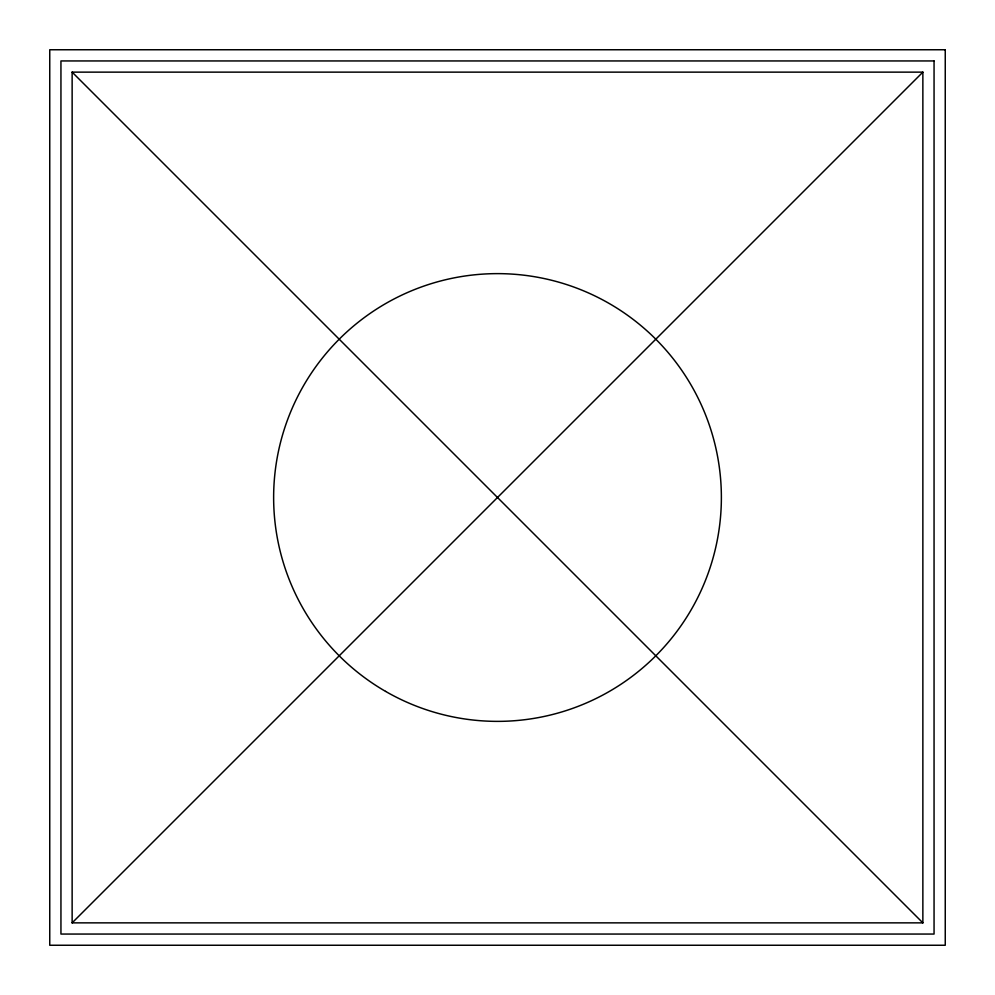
<?xml version="1.0" encoding="UTF-8"?>
<svg xmlns="http://www.w3.org/2000/svg" width="995" height="995" viewBox="0 0 995 995"><rect width="100%" height="100%" fill="white"/><g stroke="black" fill="none" stroke-linecap="round" stroke-linejoin="round"><path stroke-width="1.49" d="M72.137 922.862L922.862 72.137L72.137 72.137L72.137 922.862L922.862 922.862L922.862 72.137M72.137 72.137L922.862 922.862M945.25 49.75L49.75 49.75L49.75 945.25L945.25 945.25L945.25 49.75M934.056 60.944L60.944 60.944L60.944 934.056L934.056 934.056L934.056 60.944M385.562 691.376A223.875 223.875 0 0 0 721.375 497.5A223.875 223.875 0 0 0 385.562 303.624A223.875 223.875 0 0 0 385.562 691.376"/></g></svg>
